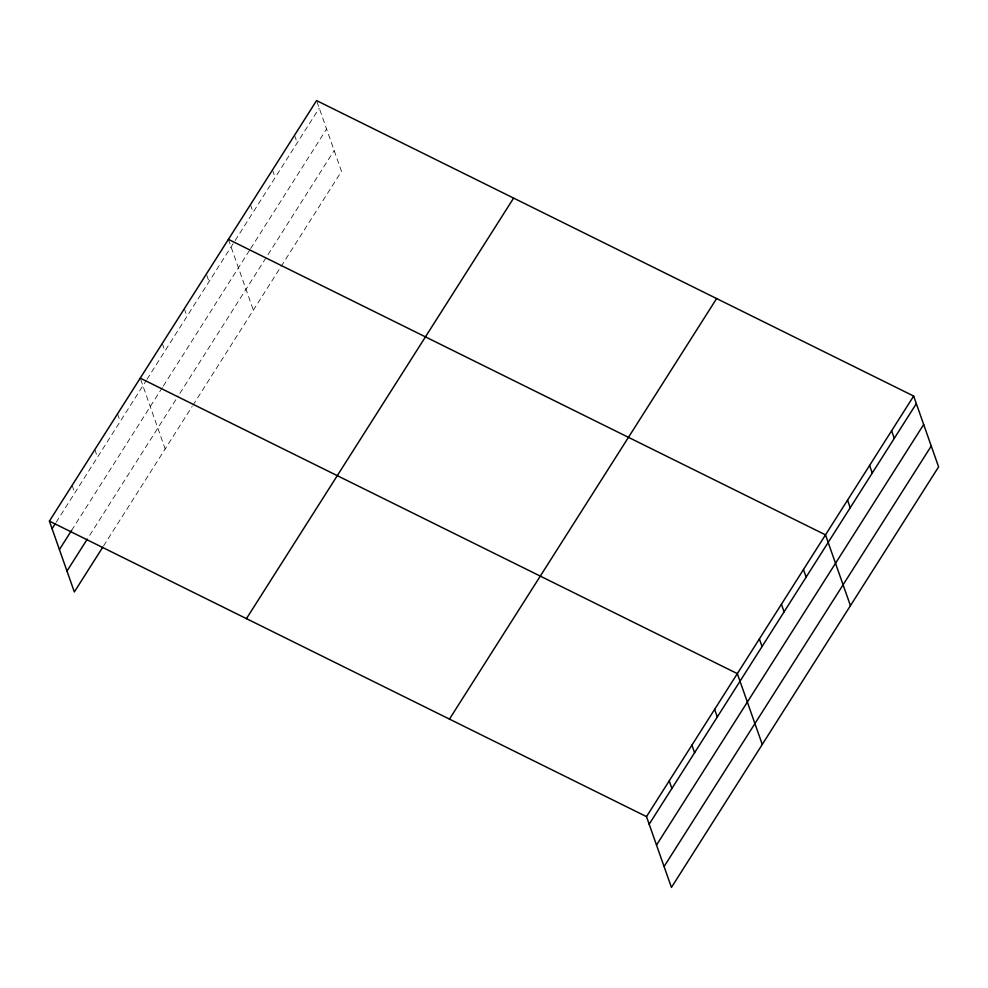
<?xml version="1.0" encoding="UTF-8"?>
<svg xmlns="http://www.w3.org/2000/svg" width="988" height="988" viewBox="0 0 988 988"><rect width="100%" height="100%" fill="white"/><g stroke="black" fill="none" stroke-linecap="round" stroke-linejoin="round"><path stroke-width="0.74" stroke-dasharray="4.94 3.71" d="M56.131 522.331L146.175 380.59M146.99 379.306L234.341 241.813M235.156 240.529L319.235 108.174M71.581 530.433L162.501 387.321M163.316 386.036L249.853 249.816M250.668 248.531L326.583 129.033M89.698 535.323L178.235 395.953M179.865 393.385L266.402 257.176M268.032 254.608L334.154 150.522M103.53 545.969L192.104 406.537M192.932 405.253L280.271 267.76M281.086 266.476L341.502 171.381L317.012 101.838M294.523 135.27L297.203 142.865M272.478 169.961L275.158 177.556M250.446 204.664L253.113 212.259M228.401 239.355L253.336 310.158M206.801 275.319L209.036 281.642M184.324 308.75L186.991 316.345M162.279 343.441L164.947 351.036M140.679 379.404L165.169 448.947M117.523 413.886L120.203 421.481M94.823 449.626L97.491 457.222M72.112 485.38L74.779 492.975"/><path stroke-width="1.48" d="M49.4 521.121L316.568 100.578L913.665 396.065L938.6 466.879L671.432 887.422L646.498 816.619L49.4 521.121L74.335 591.936L102.727 547.253M52.068 528.716L55.316 523.615M59.416 549.575L71.581 530.433M66.986 571.076L87.265 539.152M246.444 618.636L513.612 198.094M449.454 719.103L716.621 298.561M646.498 816.619L913.665 396.065M649.178 824.214L916.333 403.66M656.514 845.073L923.681 424.519M664.084 866.562L931.252 446.02M228.401 239.355L825.499 534.854L850.433 605.656M140.234 378.132L737.332 673.631L762.267 744.433M891.621 430.768L894.301 438.351M869.588 465.459L872.256 473.054M847.543 500.15L850.211 507.746M803.454 569.545L806.134 577.14M781.422 604.236L784.089 611.831M759.377 638.94L762.057 646.523M714.633 709.372L717.3 716.967M691.921 745.125L694.589 752.72M669.209 780.866L671.877 788.461"/></g></svg>
